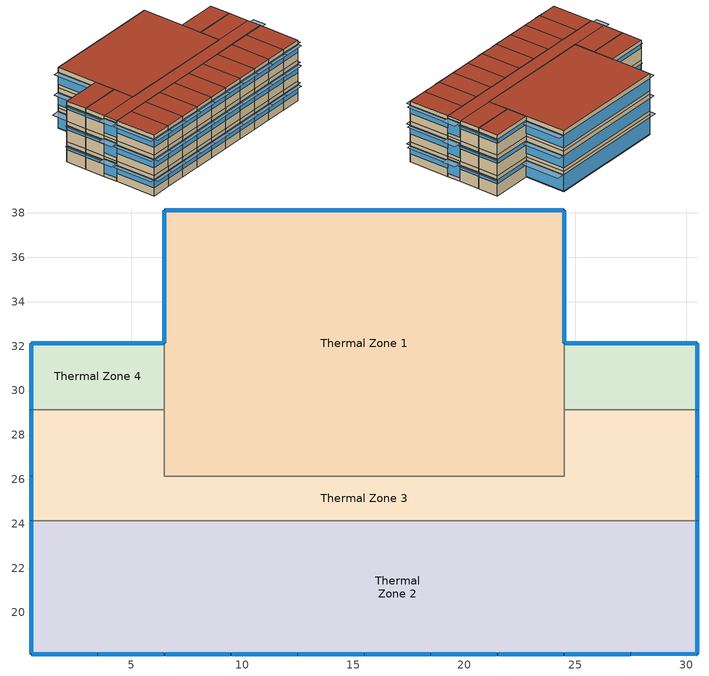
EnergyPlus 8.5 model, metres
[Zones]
Thermal Zone 1
 floor ground (ExtSlabCarpet 4in ClimateZone 1-8): 6.49,38.13 24.49,38.13 24.49,26.13 6.49,26.13 z0
 wall outside (ASHRAE 189.1-2009 ExtWall Mass ClimateZone 1): 24.49,32.13 24.49,38.13 6.49,38.13 6.49,32.13 z3:6; 24.49,32.13 24.49,38.13 6.49,38.13 6.49,32.13 z6:9; 24.49,32.13 24.49,38.13 6.49,38.13 6.49,32.13 z0:3
 wall to Thermal Zone 4 (Interior Wall): 24.49,29.13 24.49,32.13 / 6.49,32.13 6.49,29.13 z3:6; 24.49,29.13 24.49,32.13 / 6.49,32.13 6.49,29.13 z6:9; 24.49,29.13 24.49,32.13 / 6.49,32.13 6.49,29.13 z0:3
 wall to Thermal Zone 3 (Interior Wall): 6.49,29.13 6.49,26.13 24.49,26.13 24.49,29.13 z3:6; 6.49,29.13 6.49,26.13 24.49,26.13 24.49,29.13 z6:9; 6.49,29.13 6.49,26.13 24.49,26.13 24.49,29.13 z0:3
 window (ASHRAE 189.1-2009 ExtWindow ClimateZone 1): 24.49,32.16 24.49,38.11 / 6.49,38.11 6.49,32.16 z3.5:5.32; 24.47,38.13 6.52,38.13 z3.5:5.31; 24.49,32.16 24.49,38.11 / 6.49,38.11 6.49,32.16 z6.5:8.32; 24.47,38.13 6.52,38.13 z6.5:8.31; 24.49,32.16 24.49,38.11 / 6.49,38.11 6.49,32.16 z0.1:2.52; 24.47,38.13 6.52,38.13 z0.1:2.51
 roof outside (ASHRAE 189.1-2009 ExtRoof IEAD ClimateZone 1): 24.49,38.13 6.49,38.13 6.49,26.13 24.49,26.13 z9
Thermal Zone 2
 floor ground (ExtSlabCarpet 4in ClimateZone 1-8): 27.49,24.13 30.49,24.13 30.49,18.13 27.49,18.13 z0; 0.49,24.13 3.49,24.13 3.49,18.13 0.49,18.13 z0; 24.49,24.13 27.49,24.13 27.49,18.13 24.49,18.13 z0; 21.49,24.13 24.49,24.13 24.49,18.13 21.49,18.13 z0; 18.49,24.13 21.49,24.13 21.49,18.13 18.49,18.13 z0; 15.49,24.13 18.49,24.13 18.49,18.13 15.49,18.13 z0; 12.49,24.13 15.49,24.13 15.49,18.13 12.49,18.13 z0; 9.49,24.13 12.49,24.13 12.49,18.13 9.49,18.13 z0; 6.49,24.13 9.49,24.13 9.49,18.13 6.49,18.13 z0; 3.49,24.13 6.49,24.13 6.49,18.13 3.49,18.13 z0
 wall outside (ASHRAE 189.1-2009 ExtWall Mass ClimateZone 1): 0.49,24.13 0.49,18.13 3.49,18.13 6.49,18.13 9.49,18.13 12.49,18.13 15.49,18.13 18.49,18.13 21.49,18.13 24.49,18.13 27.49,18.13 30.49,18.13 30.49,24.13 z0:3; 0.49,24.13 0.49,18.13 3.49,18.13 6.49,18.13 9.49,18.13 12.49,18.13 15.49,18.13 18.49,18.13 21.49,18.13 24.49,18.13 27.49,18.13 30.49,18.13 30.49,24.13 z3:6; 0.49,24.13 0.49,18.13 3.49,18.13 6.49,18.13 9.49,18.13 12.49,18.13 15.49,18.13 18.49,18.13 21.49,18.13 24.49,18.13 27.49,18.13 30.49,18.13 30.49,24.13 z6:9
 wall to Thermal Zone 3 (Interior Wall): 30.49,24.13 27.49,24.13 24.49,24.13 21.49,24.13 18.49,24.13 15.49,24.13 12.49,24.13 9.49,24.13 6.49,24.13 3.49,24.13 0.49,24.13 z0:3; 30.49,24.13 27.49,24.13 24.49,24.13 21.49,24.13 18.49,24.13 15.49,24.13 12.49,24.13 9.49,24.13 6.49,24.13 3.49,24.13 0.49,24.13 z3:6; 30.49,24.13 27.49,24.13 24.49,24.13 21.49,24.13 18.49,24.13 15.49,24.13 12.49,24.13 9.49,24.13 6.49,24.13 3.49,24.13 0.49,24.13 z6:9
 window (ASHRAE 189.1-2009 ExtWindow ClimateZone 1): 0.52,18.13 3.47,18.13 / 27.52,18.13 30.47,18.13 / 24.52,18.13 27.47,18.13 / 21.52,18.13 24.47,18.13 / 18.52,18.13 21.47,18.13 / 15.52,18.13 18.47,18.13 / 12.52,18.13 15.47,18.13 / 9.52,18.13 12.47,18.13 / 6.52,18.13 9.47,18.13 / 3.52,18.13 6.47,18.13 z1.2:2.42; 0.49,24.11 0.49,18.16 / 30.49,18.16 30.49,24.11 z1.2:2.41; 27.52,18.13 30.47,18.13 / 24.52,18.13 27.47,18.13 / 21.52,18.13 24.47,18.13 / 18.52,18.13 21.47,18.13 / 15.52,18.13 18.47,18.13 / 12.52,18.13 15.47,18.13 / 9.52,18.13 12.47,18.13 / 6.52,18.13 9.47,18.13 / 3.52,18.13 6.47,18.13 / 0.52,18.13 3.47,18.13 z4.2:5.42; 30.49,18.16 30.49,24.11 / 0.49,24.11 0.49,18.16 z4.2:5.41; 27.52,18.13 30.47,18.13 / 24.52,18.13 27.47,18.13 / 21.52,18.13 24.47,18.13 / 18.52,18.13 21.47,18.13 / 15.52,18.13 18.47,18.13 / 12.52,18.13 15.47,18.13 / 9.52,18.13 12.47,18.13 / 6.52,18.13 9.47,18.13 / 3.52,18.13 6.47,18.13 / 0.52,18.13 3.47,18.13 z7.2:8.42; 30.49,18.16 30.49,24.11 / 0.49,24.11 0.49,18.16 z7.2:8.41
 roof outside (ASHRAE 189.1-2009 ExtRoof IEAD ClimateZone 1): 30.49,24.13 27.49,24.13 27.49,18.13 30.49,18.13 z9; 27.49,24.13 24.49,24.13 24.49,18.13 27.49,18.13 z9; 24.49,24.13 21.49,24.13 21.49,18.13 24.49,18.13 z9; 21.49,24.13 18.49,24.13 18.49,18.13 21.49,18.13 z9; 18.49,24.13 15.49,24.13 15.49,18.13 18.49,18.13 z9; 15.49,24.13 12.49,24.13 12.49,18.13 15.49,18.13 z9; 12.49,24.13 9.49,24.13 9.49,18.13 12.49,18.13 z9; 9.49,24.13 6.49,24.13 6.49,18.13 9.49,18.13 z9; 6.49,24.13 3.49,24.13 3.49,18.13 6.49,18.13 z9; 3.49,24.13 0.49,24.13 0.49,18.13 3.49,18.13 z9
Thermal Zone 3
 floor ground (ExtSlabCarpet 4in ClimateZone 1-8): 24.49,29.13 30.49,29.13 30.49,26.13 24.49,26.13 z0; 0.49,26.13 30.49,26.13 30.49,24.13 0.49,24.13 z0; 0.49,29.13 6.49,29.13 6.49,26.13 0.49,26.13 z0
 wall outside (ASHRAE 189.1-2009 ExtWall Mass ClimateZone 1): 30.49,24.13 30.49,26.13 30.49,29.13 / 0.49,29.13 0.49,26.13 0.49,24.13 z3:6; 30.49,24.13 30.49,26.13 30.49,29.13 / 0.49,29.13 0.49,26.13 0.49,24.13 z0:3; 30.49,24.13 30.49,26.13 30.49,29.13 / 0.49,29.13 0.49,26.13 0.49,24.13 z6:9
 wall to Thermal Zone 4 (Interior Wall): 30.49,29.13 24.49,29.13 / 6.49,29.13 0.49,29.13 z3:6; 30.49,29.13 24.49,29.13 / 6.49,29.13 0.49,29.13 z6:9; 30.49,29.13 24.49,29.13 / 6.49,29.13 0.49,29.13 z0:3
 window (ASHRAE 189.1-2009 ExtWindow ClimateZone 1): 30.49,24.16 30.49,26.11 / 0.49,26.11 0.49,24.16 z3.5:5.65; 30.49,26.16 30.49,29.11 / 0.49,29.11 0.49,26.16 z4.8:5.41; 0.49,26.11 0.49,24.16 / 30.49,24.16 30.49,26.11 z0.5:2.65; 30.49,24.16 30.49,26.11 / 0.49,26.11 0.49,24.16 z6.5:8.65; 30.49,26.16 30.49,29.11 / 0.49,29.11 0.49,26.16 z7.8:8.41; 30.49,26.16 30.49,29.11 / 0.49,29.11 0.49,26.16 z1.8:2.41
 roof outside (ASHRAE 189.1-2009 ExtRoof IEAD ClimateZone 1): 30.49,26.13 0.49,26.13 0.49,24.13 30.49,24.13 z9; 30.49,29.13 24.49,29.13 24.49,26.13 30.49,26.13 z9; 6.49,29.13 0.49,29.13 0.49,26.13 6.49,26.13 z9
Thermal Zone 4
 floor ground (ExtSlabCarpet 4in ClimateZone 1-8): 0.49,32.13 6.49,32.13 6.49,29.13 0.49,29.13 z0; 24.49,32.13 30.49,32.13 30.49,29.13 24.49,29.13 z0
 wall outside (ASHRAE 189.1-2009 ExtWall Mass ClimateZone 1): 6.49,32.13 0.49,32.13 0.49,29.13 / 30.49,29.13 30.49,32.13 24.49,32.13 z0:3; 30.49,29.13 30.49,32.13 24.49,32.13 / 6.49,32.13 0.49,32.13 0.49,29.13 z3:6; 30.49,29.13 30.49,32.13 24.49,32.13 / 6.49,32.13 0.49,32.13 0.49,29.13 z6:9
 window (ASHRAE 189.1-2009 ExtWindow ClimateZone 1): 6.47,32.13 0.52,32.13 / 0.49,32.11 0.49,29.16 / 30.47,32.13 24.52,32.13 / 30.49,29.16 30.49,32.11 z1.8:2.41; 30.47,32.13 24.52,32.13 / 30.49,29.16 30.49,32.11 / 6.47,32.13 0.52,32.13 / 0.49,32.11 0.49,29.16 z4.8:5.41; 30.47,32.13 24.52,32.13 / 30.49,29.16 30.49,32.11 / 6.47,32.13 0.52,32.13 / 0.49,32.11 0.49,29.16 z7.8:8.41
 roof outside (ASHRAE 189.1-2009 ExtRoof IEAD ClimateZone 1): 30.49,32.13 24.49,32.13 24.49,29.13 30.49,29.13 z9; 6.49,32.13 0.49,32.13 0.49,29.13 6.49,29.13 z9
shading: 25.4,38.11 24.49,38.11 24.49,32.16 25.4,32.16 z5.32; 6.49,38.11 5.58,38.11 5.58,32.16 6.49,32.16 z5.32; 6.49,38.11 5.58,38.11 5.58,32.16 6.49,32.16 z8.32; 6.49,38.11 5.28,38.11 5.28,32.16 6.49,32.16 z2.52; 25.7,38.11 24.49,38.11 24.49,32.16 25.7,32.16 z2.52; 25.4,38.11 24.49,38.11 24.49,32.16 25.4,32.16 z8.32; 31.1,24.11 30.49,24.11 30.49,18.16 31.1,18.16 z8.41; 30.47,18.13 27.52,18.13 27.52,17.52 30.47,17.52 z8.42; 27.47,18.13 24.52,18.13 24.52,17.52 27.47,17.52 z8.42; 24.47,18.13 21.52,18.13 21.52,17.52 24.47,17.52 z8.42; 21.47,18.13 18.52,18.13 18.52,17.52 21.47,17.52 z8.42; 9.47,18.13 6.52,18.13 6.52,17.52 9.47,17.52 z8.42; 12.47,18.13 9.52,18.13 9.52,17.52 12.47,17.52 z8.42; 15.47,18.13 12.52,18.13 12.52,17.52 15.47,17.52 z8.42; 6.47,18.13 3.52,18.13 3.52,17.52 6.47,17.52 z8.42; 18.47,18.13 15.52,18.13 15.52,17.52 18.47,17.52 z8.42; 3.47,18.13 0.52,18.13 0.52,17.52 3.47,17.52 z8.42; 0.49,24.11 -0.11,24.11 -0.11,18.16 0.49,18.16 z8.41; 18.47,18.13 15.52,18.13 15.52,17.52 18.47,17.52 z5.42; 30.47,18.13 27.52,18.13 27.52,17.52 30.47,17.52 z5.42; 21.47,18.13 18.52,18.13 18.52,17.52 21.47,17.52 z5.42; 24.47,18.13 21.52,18.13 21.52,17.52 24.47,17.52 z5.42; 6.47,18.13 3.52,18.13 3.52,17.52 6.47,17.52 z5.42; 9.47,18.13 6.52,18.13 6.52,17.52 9.47,17.52 z5.42; 15.47,18.13 12.52,18.13 12.52,17.52 15.47,17.52 z5.42; 31.1,24.11 30.49,24.11 30.49,18.16 31.1,18.16 z5.41; 0.49,24.11 -0.11,24.11 -0.11,18.16 0.49,18.16 z5.41; 12.47,18.13 9.52,18.13 9.52,17.52 12.47,17.52 z5.42; 3.47,18.13 0.52,18.13 0.52,17.52 3.47,17.52 z5.42; 27.47,18.13 24.52,18.13 24.52,17.52 27.47,17.52 z5.42; 27.47,18.13 24.52,18.13 24.52,17.52 27.47,17.52 z2.42; 6.47,18.13 3.52,18.13 3.52,17.52 6.47,17.52 z2.42; 12.47,18.13 9.52,18.13 9.52,17.52 12.47,17.52 z2.42; 15.47,18.13 12.52,18.13 12.52,17.52 15.47,17.52 z2.42; 9.47,18.13 6.52,18.13 6.52,17.52 9.47,17.52 z2.42; 24.47,18.13 21.52,18.13 21.52,17.52 24.47,17.52 z2.42; 30.47,18.13 27.52,18.13 27.52,17.52 30.47,17.52 z2.42; 3.47,18.13 0.52,18.13 0.52,17.52 3.47,17.52 z2.42; 31.1,24.11 30.49,24.11 30.49,18.16 31.1,18.16 z2.41; 0.49,24.11 -0.11,24.11 -0.11,18.16 0.49,18.16 z2.41; 21.47,18.13 18.52,18.13 18.52,17.52 21.47,17.52 z2.42; 18.47,18.13 15.52,18.13 15.52,17.52 18.47,17.52 z2.42; 0.49,26.11 -0.59,26.11 -0.59,24.16 0.49,24.16 z8.65; 0.49,26.11 -0.59,26.11 -0.59,24.16 0.49,24.16 z5.65; 31.57,26.11 30.49,26.11 30.49,24.16 31.57,24.16 z5.65; 31.57,26.11 30.49,26.11 30.49,24.16 31.57,24.16 z8.65; 0.49,26.11 -0.59,26.11 -0.59,24.16 0.49,24.16 z2.65; 31.57,26.11 30.49,26.11 30.49,24.16 31.57,24.16 z2.65; 30.8,29.11 30.49,29.11 30.49,26.16 30.8,26.16 z8.41; 30.8,29.11 30.49,29.11 30.49,26.16 30.8,26.16 z5.41; 30.8,29.11 30.49,29.11 30.49,26.16 30.8,26.16 z2.41; 0.49,29.11 0.19,29.11 0.19,26.16 0.49,26.16 z2.41; 0.49,29.11 0.19,29.11 0.19,26.16 0.49,26.16 z5.41; 0.49,29.11 0.19,29.11 0.19,26.16 0.49,26.16 z8.41; 30.8,32.11 30.49,32.11 30.49,29.16 30.8,29.16 z8.41; 30.8,32.11 30.49,32.11 30.49,29.16 30.8,29.16 z2.41; 30.8,32.11 30.49,32.11 30.49,29.16 30.8,29.16 z5.41; 0.49,32.11 0.19,32.11 0.19,29.16 0.49,29.16 z5.41; 0.49,32.11 0.19,32.11 0.19,29.16 0.49,29.16 z8.41; 0.49,32.11 0.19,32.11 0.19,29.16 0.49,29.16 z2.41
[Building]
Building 1
[Site:Location]
Piacenza: Latitude {deg}=44.92; Longitude {deg}=9.73; Time Zone {hr}=1; Elevation {m}=134
[SizingPeriod:DesignDay] Day of Month=21; Dry-Bulb Temperature Range Modifier Type=DefaultMultipliers; Barometric Pressure {Pa}=99726; Rain Indicator=No; Snow Indicator=No; Daylight Saving Time Indicator=No
Name | Month | Day Type | Maximum Dry-Bulb Temperature {C} | Daily Dry-Bulb Temperature Range {deltaC} | Humidity Condition Type | Wetbulb or DewPoint at Maximum Dry-Bulb {C} | Wind Speed {m/s} | Wind Direction {deg} | Solar Model Indicator | ASHRAE Clear Sky Optical Depth for Beam Irradiance (taub) | ASHRAE Clear Sky Optical Depth for Diffuse Irradiance (taud) | Enthalpy at Maximum Dry-Bulb {J/kg} | Sky Clearness
Piacenza Ann Clg .4% Condns DB=>MWB | 8 | SummerDesignDay | 33.1 | 11.9 | Wetbulb | 22.7 | 2.3 | 90 | ASHRAETau | 0.48 | 1.935
Piacenza Ann Clg .4% Condns DP=>MDB | 8 | SummerDesignDay | 27.4 | 11.9 | Dewpoint | 23 | 2.3 | 90 | ASHRAETau | 0.48 | 1.935
Piacenza Ann Clg .4% Condns Enth=>MDB | 8 | SummerDesignDay | 30.3 | 11.9 | Enthalpy |  | 2.3 | 90 | ASHRAETau | 0.48 | 1.935 | 74900
Piacenza Ann Clg .4% Condns WB=>MDB | 8 | SummerDesignDay | 30.1 | 11.9 | Wetbulb | 24.6 | 2.3 | 90 | ASHRAETau | 0.48 | 1.935
Piacenza Ann Htg 99.6% Condns DB | 1 | WinterDesignDay | -6.1 | 0 | Wetbulb | -6.1 | 2 | 250 | ASHRAEClearSky |  |  |  | 0
Piacenza Ann Htg Wind 99.6% Condns WS=>MCDB | 1 | WinterDesignDay | 5.8 | 0 | Wetbulb | 5.8 | 8.9 | 250 | ASHRAEClearSky |  |  |  | 0
Piacenza Ann Hum_n 99.6% Condns DP=>MCDB | 1 | WinterDesignDay | 3.5 | 0 | Dewpoint | -11.3 | 2 | 250 | ASHRAEClearSky |  |  |  | 0
[Material] Thermal Absorptance=0.9
Name | Roughness | Thickness {m} | Conductivity {W/m-K} | Density {kg/m3} | Specific Heat {J/kg-K} | Solar Absorptance | Visible Absorptance
1/2IN Gypsum | Smooth | 0.0127 | 0.16 | 784.9 | 830 | 0.4 | 0.4
1IN Stucco | Smooth | 0.0253 | 0.6918 | 1858 | 837 | 0.92 | 0.92
8IN Concrete HW | MediumRough | 0.2033 | 1.7296 | 2243 | 837 | 0.65 | 0.65
F16 Acoustic tile | MediumSmooth | 0.0191 | 0.06 | 368 | 590 | 0.3 | 0.3
G01a 19mm gypsum board | MediumSmooth | 0.019 | 0.16 | 800 | 1090 | 0.4 | 0.4
M11 100mm lightweight concrete | MediumRough | 0.1016 | 0.53 | 1280 | 840 | 0.5 | 0.5
MAT-CC05 4 HW CONCRETE | Rough | 0.1016 | 1.311 | 2240 | 836.8 | 0.85 | 0.85
Metal Decking | MediumSmooth | 0.0015 | 45.006 | 7680 | 418.4 | 0.6 | 0.6
Roof Insulation [18] | MediumRough | 0.1693 | 0.049 | 265 | 836.8 | 0.7 | 0.7
Roof Membrane | VeryRough | 0.0095 | 0.16 | 1121.29 | 1460 | 0.7 | 0.7
Wall Insulation [31] | MediumRough | 0.0337 | 0.0432 | 91 | 837 | 0.5 | 0.5
[Material:AirGap]
Name | Thermal Resistance {m2-K/W}
F04 Wall air space resistance | 0.15
F05 Ceiling air space resistance | 0.18
[Material:NoMass]
CP02 CARPET PAD: Roughness=Smooth; Thermal Resistance {m2-K/W}=0.1; Thermal Absorptance=0.9; Solar Absorptance=0.8; Visible Absorptance=0.8
[WindowMaterial:Glazing]
Theoretical Glass [167]: Optical Data Type=SpectralAverage; Thickness {m}=0.003; Solar Transmittance at Normal Incidence=0.2374; Front Side Solar Reflectance at Normal Incidence=0.7126; Back Side Solar Reflectance at Normal Incidence=0; Visible Transmittance at Normal Incidence=0.2512; Front Side Visible Reflectance at Normal Incidence=0.6988; Back Side Visible Reflectance at Normal Incidence=0; Infrared Transmittance at Normal Incidence=0; Front Side Infrared Hemispherical Emissivity=0.985; Back Side Infrared Hemispherical Emissivity=0.985; Conductivity {W/m-K}=2.1073; Dirt Correction Factor for Solar and Visible Transmittance=1; Solar Diffusing=No
[Construction]
ASHRAE 189.1-2009 ExtRoof IEAD ClimateZone 1: Roof Membrane, Roof Insulation [18], Metal Decking
ASHRAE 189.1-2009 ExtWall Mass ClimateZone 1: 1IN Stucco, 8IN Concrete HW, Wall Insulation [31], 1/2IN Gypsum
ASHRAE 189.1-2009 ExtWindow ClimateZone 1: Theoretical Glass [167]
ExtSlabCarpet 4in ClimateZone 1-8: MAT-CC05 4 HW CONCRETE, CP02 CARPET PAD
Interior Ceiling: M11 100mm lightweight concrete, F05 Ceiling air space resistance, F16 Acoustic tile
Interior Floor: F16 Acoustic tile, F05 Ceiling air space resistance, M11 100mm lightweight concrete
Interior Wall: G01a 19mm gypsum board, F04 Wall air space resistance, G01a 19mm gypsum board
[Zone] Part of Total Floor Area=Yes
Thermal Zone 1; Thermal Zone 2; Thermal Zone 3; Thermal Zone 4
[InternalMass]
Name | Construction | Zone | Surface Area {m2}
Merged Surface 159 - Surface 57 | Interior Floor | Thermal Zone 1 | 216
Merged Surface 168 - Surface 270 | Interior Ceiling | Thermal Zone 1 | 216
Merged Surface 108 - Surface 92; Merged Surface 114 - Surface 149; Merged Surface 151 - Surface 155; Merged Surface 157 - Surface 171; Merged Surface 173 - Surface 177; Merged Surface 179 - Surface 183; Merged Surface 185 - Surface 189; Merged Surface 191 - Surface 195; Merged Surface 197 - Surface 201; Merged Surface 203 - Surface 219; Merged Surface 225 - Surface 260; Merged Surface 262 - Surface 266; Merged Surface 268 - Surface 282; Merged Surface 284 - Surface 288; Merged Surface 290 - Surface 294; Merged Surface 296 - Surface 300; Merged Surface 3 - Surface 38; Merged Surface 302 - Surface 306; Merged Surface 308 - Surface 312; Merged Surface 314 - Surface 330; Merged Surface 40 - Surface 44; Merged Surface 46 - Surface 60; Merged Surface 62 - Surface 66; Merged Surface 68 - Surface 72; Merged Surface 74 - Surface 78; Merged Surface 80 - Surface 84; Merged Surface 86 - Surface 90 | Interior Wall | Thermal Zone 2 | 18
Merged Surface 111 - Surface 217; Merged Surface 117 - Surface 223; Merged Surface 152 - Surface 258; Merged Surface 158 - Surface 264; Merged Surface 174 - Surface 280; Merged Surface 180 - Surface 286; Merged Surface 186 - Surface 292; Merged Surface 192 - Surface 298; Merged Surface 198 - Surface 304; Merged Surface 204 - Surface 310; Merged Surface 222 - Surface 328 | Interior Ceiling | Thermal Zone 2 | 18
Merged Surface 112 - Surface 6; Merged Surface 147 - Surface 41; Merged Surface 153 - Surface 47; Merged Surface 169 - Surface 63; Merged Surface 175 - Surface 69; Merged Surface 181 - Surface 75; Merged Surface 187 - Surface 81; Merged Surface 193 - Surface 87; Merged Surface 199 - Surface 93 | Interior Floor | Thermal Zone 2 | 18
Merged Surface 118 - Surface 23 | Interior Floor | Thermal Zone 3 | 60
Merged Surface 131 - Surface 208; Merged Surface 133 - Surface 136; Merged Surface 20 - Surface 97; Merged Surface 22 - Surface 25; Merged Surface 242 - Surface 319; Merged Surface 244 - Surface 247 | Interior Wall | Thermal Zone 3 | 18
Merged Surface 134 - Surface 229 | Interior Ceiling | Thermal Zone 3 | 60
Merged Surface 135 - Surface 29; Merged Surface 205 - Surface 99 | Interior Floor | Thermal Zone 3 | 18
Merged Surface 140 - Surface 246; Merged Surface 210 - Surface 316 | Interior Ceiling | Thermal Zone 3 | 18
Merged Surface 105 - Surface 211; Merged Surface 146 - Surface 252; Merged Surface 216 - Surface 322 | Interior Ceiling | Thermal Zone 4 | 18
Merged Surface 141 - Surface 35 | Interior Floor | Thermal Zone 4 | 18
[ZoneControl:Thermostat] Control Object Type 1=ThermostatSetpoint:DualSetpoint
Name | Zone or ZoneList | Control Type Schedule | Control Name 1
Thermal Zone 1 Thermostat | Thermal Zone 1 | Thermal Zone 1 Thermostat Schedule | Thermal Zone 1 Thermostat
Thermal Zone 2 Thermostat | Thermal Zone 2 | Thermal Zone 2 Thermostat Schedule | Thermal Zone 2 Thermostat 1
Thermal Zone 3 Thermostat | Thermal Zone 3 | Thermal Zone 3 Thermostat Schedule | Thermal Zone 3 Thermostat
Thermal Zone 4 Thermostat | Thermal Zone 4 | Thermal Zone 4 Thermostat Schedule | Thermal Zone 4 Thermostat
[ThermostatSetpoint:DualSetpoint] Heating Setpoint Temperature Schedule=Medium Office HtgSetp; Cooling Setpoint Temperature Schedule=Medium Office ClgSetp
Thermal Zone 1 Thermostat; Thermal Zone 2 Thermostat 1; Thermal Zone 3 Thermostat; Thermal Zone 4 Thermostat
[Sizing:Zone] Zone Cooling Design Supply Air Temperature Input Method=SupplyAirTemperature; Zone Cooling Design Supply Air Temperature {C}=14; Zone Cooling Design Supply Air Temperature Difference {deltaC}=11.11; Zone Heating Design Supply Air Temperature Input Method=SupplyAirTemperature; Zone Heating Design Supply Air Temperature {C}=40; Zone Heating Design Supply Air Temperature Difference {deltaC}=11.11; Zone Cooling Design Supply Air Humidity Ratio {kgWater/kgDryAir}=0.0085; Zone Heating Design Supply Air Humidity Ratio {kgWater/kgDryAir}=0.008; Cooling Design Air Flow Method=DesignDay; Cooling Design Air Flow Rate {m3/s}=0; Cooling Minimum Air Flow per Zone Floor Area {m3/s-m2}=0.000762; Cooling Minimum Air Flow {m3/s}=0; Cooling Minimum Air Flow Fraction=0; Heating Design Air Flow Method=DesignDay; Heating Design Air Flow Rate {m3/s}=0; Heating Maximum Air Flow per Zone Floor Area {m3/s-m2}=0.002032; Heating Maximum Air Flow {m3/s}=0.141576; Heating Maximum Air Flow Fraction=0.3; Account for Dedicated Outdoor Air System=No
Name | Design Specification Outdoor Air Object | Design Specification Zone Air Distribution Object
Thermal Zone 1 | 189.1-2009 - Office - OpenOffice - CZ1-3 Ventilation | Thermal Zone 1 Design Spec Zone Air Dist
Thermal Zone 2 | 189.1-2009 - Office - ClosedOffice - CZ1-3 Ventilation | Thermal Zone 2 Design Spec Zone Air Dist
Thermal Zone 3 | Design Specification Outdoor Air 1 | Thermal Zone 3 Design Spec Zone Air Dist
Thermal Zone 4 | 189.1-2009 - Office - Restroom - CZ1-3 Ventilation | Thermal Zone 4 Design Spec Zone Air Dist
[DesignSpecification:ZoneAirDistribution] Zone Air Distribution Effectiveness in Cooling Mode=1; Zone Air Distribution Effectiveness in Heating Mode=1
Thermal Zone 1 Design Spec Zone Air Dist; Thermal Zone 2 Design Spec Zone Air Dist; Thermal Zone 3 Design Spec Zone Air Dist; Thermal Zone 4 Design Spec Zone Air Dist
[DesignSpecification:OutdoorAir] Outdoor Air Method=Sum; Outdoor Air Flow per Zone {m3/s}=0; Outdoor Air Flow Air Changes per Hour {1/hr}=0
Name | Outdoor Air Flow per Person {m3/s-person} | Outdoor Air Flow per Zone Floor Area {m3/s-m2}
189.1-2009 - Office - OpenOffice - CZ1-3 Ventilation; 189.1-2009 - Office - ClosedOffice - CZ1-3 Ventilation | 0.00943895 | 0
Design Specification Outdoor Air 1 | 0 | 0.000254
189.1-2009 - Office - Restroom - CZ1-3 Ventilation | 0 | 0.0048768
[ZoneVentilation:DesignFlowRate]
Name | Zone or ZoneList | Schedule | Design Flow Rate Calculation Method | Flow Rate per Person {m3/s-person} | Flow Rate per Zone Floor Area {m3/s-m2}
Thermal Zone 1 Ventilation per Person | Thermal Zone 1 | Office Work Occ | Flow/Person | 0.00943895
Thermal Zone 2 Ventilation per Person | Thermal Zone 2 | Office Work Occ | Flow/Person | 0.00943895
Thermal Zone 3 Ventilation per Floor Area | Thermal Zone 3 | Always_On | Flow/Area |  | 0.000254
Thermal Zone 4 Ventilation per Floor Area | Thermal Zone 4 | Always_On | Flow/Area |  | 0.0048768
[People] Zone or ZoneList=Thermal Zone 3; Number of People Schedule=Office Work Occ; Number of People Calculation Method=People; Number of People=0.645835; Fraction Radiant=0.3; Activity Level Schedule=Office Activity
189.1-2009 - Office - Corridor - CZ1-3 People 1; 189.1-2009 - Office - Corridor - CZ1-3 People 2; 189.1-2009 - Office - Corridor - CZ1-3 People 3
[Lights] Zone or ZoneList=Thermal Zone 3; Schedule=Office Bldg Light; Design Level Calculation Method=LightingLevel
Name | Lighting Level {W}
189.1-2009 - Office - Corridor - CZ1-3 Lights 1; 189.1-2009 - Office - Corridor - CZ1-3 Lights 2; 189.1-2009 - Office - Corridor - CZ1-3 Lights 3 | 290.626
189.1-2009 - Office - Stair - CZ1-3 Lights 1; 189.1-2009 - Office - Stair - CZ1-3 Lights 2; 189.1-2009 - Office - Stair - CZ1-3 Lights 3; 189.1-2009 - Office - Stair - CZ1-3 Lights 4; 189.1-2009 - Office - Stair - CZ1-3 Lights 5; 189.1-2009 - Office - Stair - CZ1-3 Lights 6 | 104.625
[ElectricEquipment] Zone or ZoneList=Thermal Zone 3; Schedule=Office Bldg Equip; Design Level Calculation Method=EquipmentLevel; Design Level {W}=103.334
189.1-2009 - Office - Corridor - CZ1-3 Electric Equipment 1; 189.1-2009 - Office - Corridor - CZ1-3 Electric Equipment 2; 189.1-2009 - Office - Corridor - CZ1-3 Electric Equipment 3
[ZoneInfiltration:DesignFlowRate] Zone or ZoneList=Thermal Zone 3; Schedule=Office Infil Quarter On; Design Flow Rate Calculation Method=Flow/Zone
Name | Design Flow Rate {m3/s}
189.1-2009 - Office - Corridor - CZ1-3 Infiltration 1; 189.1-2009 - Office - Corridor - CZ1-3 Infiltration 2 | 0.00362712
189.1-2009 - Office - Corridor - CZ1-3 Infiltration 3 | 0.0217627
189.1-2009 - Office - Stair - CZ1-3 Infiltration 1; 189.1-2009 - Office - Stair - CZ1-3 Infiltration 2; 189.1-2009 - Office - Stair - CZ1-3 Infiltration 3; 189.1-2009 - Office - Stair - CZ1-3 Infiltration 4 | 0.00272034
189.1-2009 - Office - Stair - CZ1-3 Infiltration 5; 189.1-2009 - Office - Stair - CZ1-3 Infiltration 6 | 0.00816102
[Zone equipment]
Thermal Zone 1: Thermal Zone 1 Ideal Loads Air System
Thermal Zone 2: Thermal Zone 2 Ideal Loads Air System
Thermal Zone 3: Thermal Zone 3 Ideal Loads Air System
Thermal Zone 4: Thermal Zone 4 Ideal Loads Air System
[ZoneHVAC:IdealLoadsAirSystem] Maximum Heating Supply Air Temperature {C}=50; Minimum Cooling Supply Air Temperature {C}=13; Maximum Heating Supply Air Humidity Ratio {kgWater/kgDryAir}=0.0156; Minimum Cooling Supply Air Humidity Ratio {kgWater/kgDryAir}=0.0077; Heating Limit=NoLimit; Cooling Limit=NoLimit; Dehumidification Control Type=ConstantSensibleHeatRatio; Cooling Sensible Heat Ratio=0.7; Humidification Control Type=None; Demand Controlled Ventilation Type=None; Outdoor Air Economizer Type=NoEconomizer; Heat Recovery Type=None; Sensible Heat Recovery Effectiveness=0.7; Latent Heat Recovery Effectiveness=0.65
Thermal Zone 1 Ideal Loads Air System; Thermal Zone 2 Ideal Loads Air System; Thermal Zone 3 Ideal Loads Air System; Thermal Zone 4 Ideal Loads Air System
[Schedule:Compact]
Thermal Zone 1 Thermostat Schedule; Thermal Zone 2 Thermostat Schedule; Thermal Zone 3 Thermostat Schedule; Thermal Zone 4 Thermostat Schedule: Through: 12/31, For: AllDays, Until: 24:00, 4
[Schedule:Day:Interval]
Medium Office HtgSetp Rule 1 Day Schedule; Medium Office HtgSetp Summer Design Day: No, 24:00, 15.6
Medium Office HtgSetp Default Schedule: No, 06:00, 15.6, 22:00, 21, 24:00, 15.6
Medium Office HtgSetp Rule 2 Day Schedule: No, 06:00, 15.6, 18:00, 21, 24:00, 15.6
Medium Office HtgSetp Winter Design Day: No, 24:00, 21
Medium Office ClgSetp Rule 1 Day Schedule; Medium Office ClgSetp Winter Design Day: No, 24:00, 26.7
Medium Office ClgSetp Default Schedule; Medium Office ClgSetp Summer Design Day: No, 06:00, 26.7, 22:00, 24, 24:00, 26.7
Medium Office ClgSetp Rule 2 Day Schedule: No, 06:00, 26.7, 18:00, 24, 24:00, 26.7
Office Bldg Light Rule 1 Day Schedule: No, 24:00, 0.05
Office Bldg Light Default Schedule: No, 05:00, 0.05, 07:00, 0.1, 08:00, 0.3, 17:00, 0.9, 18:00, 0.7, 20:00, 0.5, 22:00, 0.3, 23:00, 0.1, 24:00, 0.05
Office Bldg Light Rule 2 Day Schedule: No, 06:00, 0.05, 08:00, 0.1, 14:00, 0.5, 17:00, 0.15, 24:00, 0.05
Office Bldg Light Summer Design Day; Office Bldg Equip Summer Design Day; Office Infil Quarter On Rule 1 Day Schedule: No, 24:00, 1
Office Bldg Light Winter Design Day; Office Bldg Equip Winter Design Day; Office Bldg Occ Rule 1 Day Schedule; Office Bldg Occ Winter Design Day: No, 24:00, 0
Office Activity Default Schedule; Office Activity Summer Design Day; Office Activity Winter Design Day: No, 24:00, 132
Office Bldg Equip Default Schedule: No, 08:00, 0.4, 12:00, 0.9, 13:00, 0.8, 17:00, 0.9, 18:00, 0.8, 20:00, 0.6, 22:00, 0.5, 24:00, 0.4
Office Bldg Equip Rule 1 Day Schedule: No, 24:00, 0.3
Office Bldg Equip Rule 2 Day Schedule: No, 06:00, 0.3, 08:00, 0.4, 14:00, 0.5, 17:00, 0.35, 24:00, 0.3
Office Bldg Occ Default Schedule: No, 06:00, 0, 07:00, 0.1, 08:00, 0.2, 12:00, 0.85, 13:00, 0.5, 17:00, 0.85, 18:00, 0.7, 20:00, 0.4, 22:00, 0.1, 24:00, 0.05
Office Bldg Occ Rule 2 Day Schedule: No, 06:00, 0, 08:00, 0.1, 14:00, 0.4, 17:00, 0.1, 24:00, 0
Office Bldg Occ Summer Design Day: No, 06:00, 0, 22:00, 1, 24:00, 0.05
Office Infil Quarter On Default Schedule; Office Infil Quarter On Summer Design Day: No, 06:00, 1, 22:00, 0.25, 24:00, 1
Office Infil Quarter On Rule 2 Day Schedule; Office Infil Quarter On Winter Design Day: No, 06:00, 1, 18:00, 0.25, 24:00, 1
[Schedule:Week:Daily]
Schedule:Week:Daily {e38ef138-c3c0-4349-9e30-c37d70af2d98}: Medium Office HtgSetp Rule 1 Day Schedule, Medium Office HtgSetp Default Schedule, Medium Office HtgSetp Default Schedule, Medium Office HtgSetp Default Schedule, Medium Office HtgSetp Default Schedule, Medium Office HtgSetp Default Schedule, Medium Office HtgSetp Rule 2 Day Schedule, Medium Office HtgSetp Default Schedule, Medium Office HtgSetp Summer Design Day, Medium Office HtgSetp Winter Design Day, Medium Office HtgSetp Default Schedule, Medium Office HtgSetp Default Schedule
Schedule:Week:Daily {44c95f3c-fd7e-49e8-8d61-230c5a8af615}: Medium Office ClgSetp Rule 1 Day Schedule, Medium Office ClgSetp Default Schedule, Medium Office ClgSetp Default Schedule, Medium Office ClgSetp Default Schedule, Medium Office ClgSetp Default Schedule, Medium Office ClgSetp Default Schedule, Medium Office ClgSetp Rule 2 Day Schedule, Medium Office ClgSetp Default Schedule, Medium Office ClgSetp Summer Design Day, Medium Office ClgSetp Winter Design Day, Medium Office ClgSetp Default Schedule, Medium Office ClgSetp Default Schedule
Schedule:Week:Daily {a43c8603-1015-4335-8f73-c64710f4f711}: Office Bldg Light Rule 1 Day Schedule, Office Bldg Light Default Schedule, Office Bldg Light Default Schedule, Office Bldg Light Default Schedule, Office Bldg Light Default Schedule, Office Bldg Light Default Schedule, Office Bldg Light Rule 2 Day Schedule, Office Bldg Light Default Schedule, Office Bldg Light Summer Design Day, Office Bldg Light Winter Design Day, Office Bldg Light Default Schedule, Office Bldg Light Default Schedule
Schedule:Week:Daily {6cb95f1d-adc7-4bdf-a8fe-f551fa6ce924}: Office Activity Default Schedule, Office Activity Default Schedule, Office Activity Default Schedule, Office Activity Default Schedule, Office Activity Default Schedule, Office Activity Default Schedule, Office Activity Default Schedule, Office Activity Default Schedule, Office Activity Summer Design Day, Office Activity Winter Design Day, Office Activity Default Schedule, Office Activity Default Schedule
Schedule:Week:Daily {879e4838-4cfe-4dd2-96b2-77c24765d793}: Office Bldg Equip Rule 1 Day Schedule, Office Bldg Equip Default Schedule, Office Bldg Equip Default Schedule, Office Bldg Equip Default Schedule, Office Bldg Equip Default Schedule, Office Bldg Equip Default Schedule, Office Bldg Equip Rule 2 Day Schedule, Office Bldg Equip Default Schedule, Office Bldg Equip Summer Design Day, Office Bldg Equip Winter Design Day, Office Bldg Equip Default Schedule, Office Bldg Equip Default Schedule
Schedule:Week:Daily {adb02e17-bc5c-4135-afcc-30a296b8ce37}: Office Infil Quarter On Rule 1 Day Schedule, Office Infil Quarter On Default Schedule, Office Infil Quarter On Default Schedule, Office Infil Quarter On Default Schedule, Office Infil Quarter On Default Schedule, Office Infil Quarter On Default Schedule, Office Infil Quarter On Rule 2 Day Schedule, Office Infil Quarter On Default Schedule, Office Infil Quarter On Summer Design Day, Office Infil Quarter On Winter Design Day, Office Infil Quarter On Default Schedule, Office Infil Quarter On Default Schedule
Schedule:Week:Daily {cb125663-abed-4f6e-96e5-87e53b306bca}: Office Bldg Occ Rule 1 Day Schedule, Office Bldg Occ Default Schedule, Office Bldg Occ Default Schedule, Office Bldg Occ Default Schedule, Office Bldg Occ Default Schedule, Office Bldg Occ Default Schedule, Office Bldg Occ Rule 2 Day Schedule, Office Bldg Occ Default Schedule, Office Bldg Occ Summer Design Day, Office Bldg Occ Winter Design Day, Office Bldg Occ Default Schedule, Office Bldg Occ Default Schedule
[Schedule:Year]
Medium Office HtgSetp: Schedule:Week:Daily {e38ef138-c3c0-4349-9e30-c37d70af2d98}, 1, 1, 12, 31
Medium Office ClgSetp: Schedule:Week:Daily {44c95f3c-fd7e-49e8-8d61-230c5a8af615}, 1, 1, 12, 31
Office Bldg Light: Schedule:Week:Daily {a43c8603-1015-4335-8f73-c64710f4f711}, 1, 1, 12, 31
Office Activity: Schedule:Week:Daily {6cb95f1d-adc7-4bdf-a8fe-f551fa6ce924}, 1, 1, 12, 31
Office Bldg Equip: Schedule:Week:Daily {879e4838-4cfe-4dd2-96b2-77c24765d793}, 1, 1, 12, 31
Office Infil Quarter On: Schedule:Week:Daily {adb02e17-bc5c-4135-afcc-30a296b8ce37}, 1, 1, 12, 31
Office Work Occ: Schedule:Week:Daily {cb125663-abed-4f6e-96e5-87e53b306bca}, 1, 1, 12, 31
[Schedule:Constant]
Always_On: Hourly Value=1
